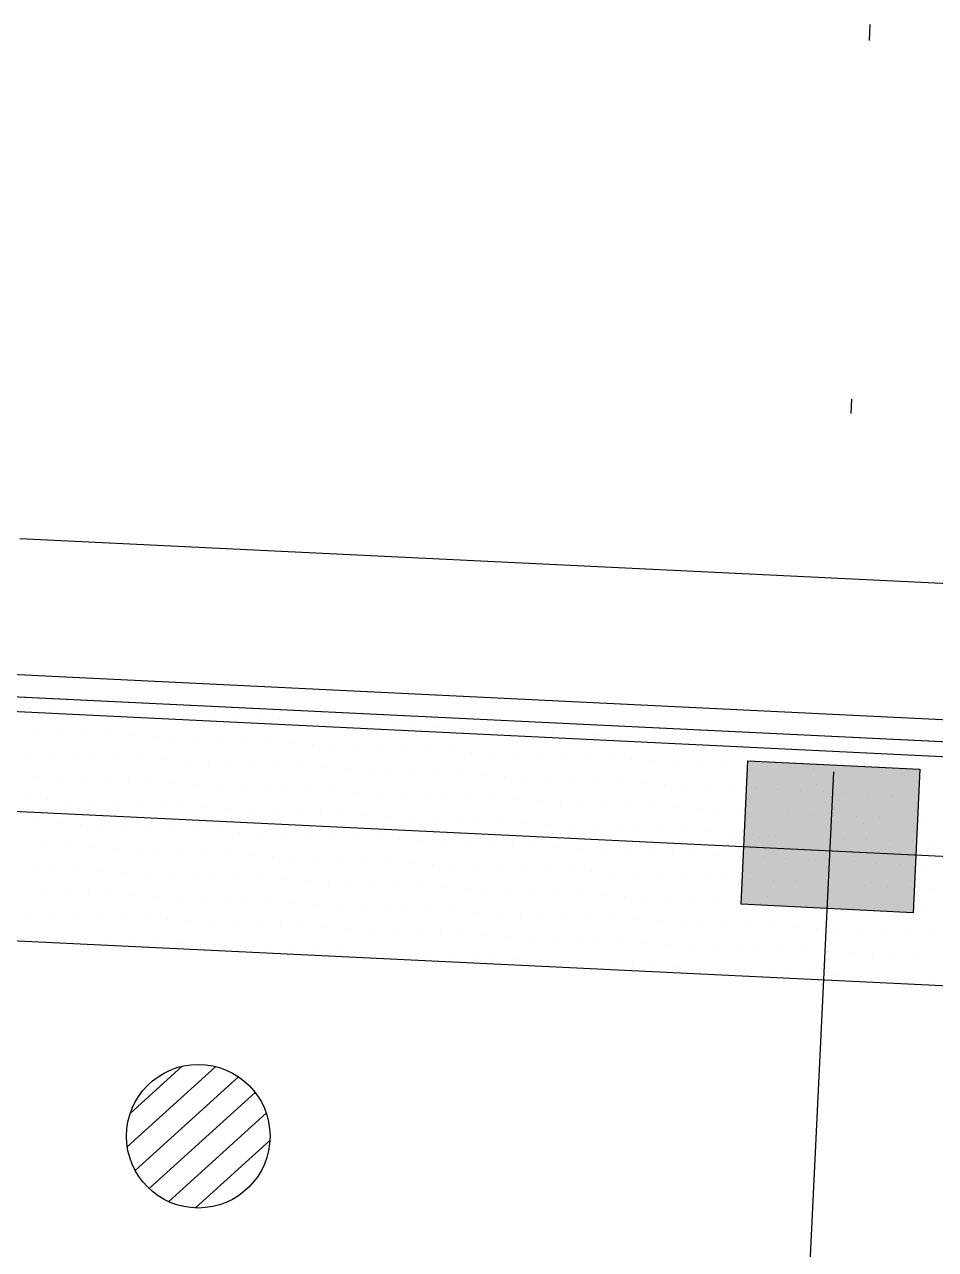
# Model space of a CAD drawing. Header units: millimetres. Extents: x 400392 to 401186, y 4543812 to 4544115.
# Drawn here: x 400746.85 to 400753.2, y 4543862.64 to 4543871.17 of the extents above; entities that cross this region are included whole.
import ezdxf
from ezdxf.enums import TextEntityAlignment as Align

# ---------------------------------------------------------------- set-up
doc = ezdxf.new("R2010")
doc.units = ezdxf.units.MM
doc.linetypes.add('AKS', pattern=[3, 2.5, -0.25, 0, -0.25])
doc.linetypes.add('UUC-ST-KAL-I05-101-U-000$0$ACAD_ISO05W100', pattern=[33, 24, -3, 0, -3, 0, -3])
for name, color, linetype in [('aks prota', 2, 'AKS'), ('kiriş prota', 6, 'Continuous'), ('kolon prota', 1, 'Continuous'), ('kolon tarama prota', 252, 'Continuous'), ('perde prota', 1, 'Continuous'), ('UUC-ST-KAL-I05-101-U-000$0$st_s_su tutucu', 2, 'Continuous')]:
    doc.layers.add(name, color=color, linetype=linetype)
doc.layers.add('PRT-Geo-Pile_100', color=101, linetype='Continuous', lineweight=30)
doc.layers.add('PRT-Geo-Pile_No.', color=151, linetype='Continuous', lineweight=25)
doc.styles.add('prt-kd-kot', font='Arial.ttf')

# ---------------------------------------------------------------- blocks, each defined once
blk = doc.blocks.new('*U96')
at = {"layer": 'PRT-Geo-Pile_100'}
blk.add_circle((0, 0), 0.5, dxfattribs=at)
at = {"layer": 'PRT-Geo-Pile_No.', "style": 'prt-kd-kot'}
blk.add_attdef('Kazık_No:', text='', height=0.25, rotation=90, dxfattribs=at).set_placement((-0.2191, -0.769), align=Align.MIDDLE_LEFT)

msp = doc.modelspace()

# ---------------------------------------------------------------- hatches: boundary and pattern name
at = {"layer": 'kolon tarama prota'}
h = msp.add_hatch(color=256, dxfattribs=at)
h.dxf.hatch_style = 1
h.paths.add_polyline_path([(400751.88974, 4543866.04211), (400753.08834, 4543865.984), (400753.03991, 4543864.98518), (400751.84132, 4543865.04329)])
at = {"layer": 'kolon tarama prota', "transparency": 33554687}
h = msp.add_hatch(dxfattribs=at)
h.set_pattern_fill('ANSI31', color=256, scale=0.05, angle=-2.7757)
h.set_pattern_definition([(42.2243, (399168.25274, 4543786.45995), (-0.106685511, 0.117557493), [])])
edge = h.paths.add_edge_path()
edge.add_arc((400748.05979, 4543863.42853), 0.5, -2.7757, 357.2243)

# ---------------------------------------------------------------- linework, layer by layer
at = {"layer": 'aks prota', "ltscale": 10}
for p, q in [((400751.27806, 4543840.99435), (400752.74108, 4543871.17031)), ((400771.78715, 4543866.37895), (400737.36069, 4543868.04805)), ((400771.69514, 4543864.48118), (400737.26668, 4543866.15038))]:
    msp.add_line(p, q, dxfattribs=at)
at = {"layer": 'kiriş prota'}
for p, q in [((400741.71147, 4543866.73584), (400767.91966, 4543865.46516)), ((400767.83732, 4543863.76717), (400741.62912, 4543865.03785))]:
    msp.add_line(p, q, dxfattribs=at)
at = {"layer": 'kolon prota', "color": 1}
for p, q in [((400751.84132, 4543865.04329), (400751.88974, 4543866.04211)), ((400751.88974, 4543866.04211), (400753.08834, 4543865.984)), ((400753.08834, 4543865.984), (400753.03991, 4543864.98518)), ((400753.03991, 4543864.98518), (400751.84132, 4543865.04329))]:
    msp.add_line(p, q, dxfattribs=at)
at = {"layer": 'kolon tarama prota', "color": 2, "linetype": 'Continuous', "transparency": 33554687}
for p, q in [((400746.88099, 4543866.41215), (400746.88099, 4543866.41215)), ((400747.03955, 4543866.40447), (400747.03955, 4543866.40447)), ((400747.19812, 4543866.39678), (400747.19812, 4543866.39678)), ((400747.35668, 4543866.38909), (400747.35668, 4543866.38909)), ((400747.51525, 4543866.3814), (400747.51525, 4543866.3814)), ((400747.67381, 4543866.37372), (400747.67381, 4543866.37372)), ((400747.83237, 4543866.36603), (400747.83237, 4543866.36603)), ((400747.99094, 4543866.35834), (400747.99094, 4543866.35834)), ((400748.1495, 4543866.35065), (400748.1495, 4543866.35065)), ((400748.30806, 4543866.34297), (400748.30806, 4543866.34297)), ((400748.46663, 4543866.33528), (400748.46663, 4543866.33528)), ((400748.62519, 4543866.32759), (400748.62519, 4543866.32759)), ((400746.95259, 4543866.24975), (400746.95259, 4543866.24975)), ((400747.11115, 4543866.24206), (400747.11115, 4543866.24206)), ((400748.78376, 4543866.3199), (400748.78376, 4543866.3199)), ((400748.94232, 4543866.31222), (400748.94232, 4543866.31222)), ((400749.10088, 4543866.30453), (400749.10088, 4543866.30453)), ((400749.25945, 4543866.29684), (400749.25945, 4543866.29684)), ((400749.41801, 4543866.28915), (400749.41801, 4543866.28915)), ((400749.57657, 4543866.28146), (400749.57657, 4543866.28146)), ((400749.73514, 4543866.27378), (400749.73514, 4543866.27378)), ((400749.8937, 4543866.26609), (400749.8937, 4543866.26609)), ((400750.05227, 4543866.2584), (400750.05227, 4543866.2584)), ((400750.21083, 4543866.25071), (400750.21083, 4543866.25071)), ((400750.36939, 4543866.24303), (400750.36939, 4543866.24303)), ((400747.26971, 4543866.23437), (400747.26971, 4543866.23437)), ((400747.42828, 4543866.22668), (400747.42828, 4543866.22668)), ((400747.58684, 4543866.219), (400747.58684, 4543866.219)), ((400747.7454, 4543866.21131), (400747.7454, 4543866.21131)), ((400747.90397, 4543866.20362), (400747.90397, 4543866.20362)), ((400748.06253, 4543866.19593), (400748.06253, 4543866.19593)), ((400748.2211, 4543866.18825), (400748.2211, 4543866.18825)), ((400748.37966, 4543866.18056), (400748.37966, 4543866.18056)), ((400748.53822, 4543866.17287), (400748.53822, 4543866.17287)), ((400748.69679, 4543866.16518), (400748.69679, 4543866.16518)), ((400748.85535, 4543866.1575), (400748.85535, 4543866.1575)), ((400750.52796, 4543866.23534), (400750.52796, 4543866.23534)), ((400750.68652, 4543866.22765), (400750.68652, 4543866.22765)), ((400750.84508, 4543866.21996), (400750.84508, 4543866.21996)), ((400751.00365, 4543866.21228), (400751.00365, 4543866.21228)), ((400751.16221, 4543866.20459), (400751.16221, 4543866.20459)), ((400751.32078, 4543866.1969), (400751.32078, 4543866.1969)), ((400751.47934, 4543866.18921), (400751.47934, 4543866.18921)), ((400751.6379, 4543866.18153), (400751.6379, 4543866.18153)), ((400751.79647, 4543866.17384), (400751.79647, 4543866.17384)), ((400751.95503, 4543866.16615), (400751.95503, 4543866.16615)), ((400752.11359, 4543866.15846), (400752.11359, 4543866.15846)), ((400746.86562, 4543866.09503), (400746.86562, 4543866.09503)), ((400747.02418, 4543866.08734), (400747.02418, 4543866.08734)), ((400747.18274, 4543866.07965), (400747.18274, 4543866.07965)), ((400747.34131, 4543866.07196), (400747.34131, 4543866.07196)), ((400749.01391, 4543866.14981), (400749.01391, 4543866.14981)), ((400749.17248, 4543866.14212), (400749.17248, 4543866.14212)), ((400749.33104, 4543866.13443), (400749.33104, 4543866.13443)), ((400749.48961, 4543866.12674), (400749.48961, 4543866.12674)), ((400749.64817, 4543866.11906), (400749.64817, 4543866.11906)), ((400749.80673, 4543866.11137), (400749.80673, 4543866.11137)), ((400749.9653, 4543866.10368), (400749.9653, 4543866.10368)), ((400750.12386, 4543866.09599), (400750.12386, 4543866.09599)), ((400750.28242, 4543866.08831), (400750.28242, 4543866.08831)), ((400750.44099, 4543866.08062), (400750.44099, 4543866.08062)), ((400750.59955, 4543866.07293), (400750.59955, 4543866.07293)), ((400752.27216, 4543866.15077), (400752.27216, 4543866.15077)), ((400752.43072, 4543866.14309), (400752.43072, 4543866.14309)), ((400752.58929, 4543866.1354), (400752.58929, 4543866.1354)), ((400752.74785, 4543866.12771), (400752.74785, 4543866.12771)), ((400752.90641, 4543866.12002), (400752.90641, 4543866.12002)), ((400753.06498, 4543866.11234), (400753.06498, 4543866.11234)), ((400747.49987, 4543866.06428), (400747.49987, 4543866.06428)), ((400747.65843, 4543866.05659), (400747.65843, 4543866.05659)), ((400747.817, 4543866.0489), (400747.817, 4543866.0489)), ((400747.97556, 4543866.04121), (400747.97556, 4543866.04121)), ((400748.13413, 4543866.03353), (400748.13413, 4543866.03353)), ((400748.29269, 4543866.02584), (400748.29269, 4543866.02584)), ((400748.45125, 4543866.01815), (400748.45125, 4543866.01815)), ((400748.60982, 4543866.01046), (400748.60982, 4543866.01046)), ((400748.76838, 4543866.00278), (400748.76838, 4543866.00278)), ((400748.92694, 4543865.99509), (400748.92694, 4543865.99509)), ((400749.08551, 4543865.9874), (400749.08551, 4543865.9874)), ((400750.75812, 4543866.06524), (400750.75812, 4543866.06524)), ((400750.91668, 4543866.05756), (400750.91668, 4543866.05756)), ((400751.07524, 4543866.04987), (400751.07524, 4543866.04987)), ((400751.23381, 4543866.04218), (400751.23381, 4543866.04218)), ((400751.39237, 4543866.03449), (400751.39237, 4543866.03449)), ((400751.55093, 4543866.02681), (400751.55093, 4543866.02681)), ((400751.7095, 4543866.01912), (400751.7095, 4543866.01912)), ((400751.86806, 4543866.01143), (400751.86806, 4543866.01143)), ((400752.02662, 4543866.00374), (400752.02662, 4543866.00374)), ((400752.18519, 4543865.99605), (400752.18519, 4543865.99605)), ((400752.34375, 4543865.98837), (400752.34375, 4543865.98837)), ((400746.93721, 4543865.93262), (400746.93721, 4543865.93262)), ((400747.09577, 4543865.92493), (400747.09577, 4543865.92493)), ((400747.25434, 4543865.91724), (400747.25434, 4543865.91724)), ((400747.4129, 4543865.90956), (400747.4129, 4543865.90956)), ((400747.57146, 4543865.90187), (400747.57146, 4543865.90187)), ((400749.24407, 4543865.97971), (400749.24407, 4543865.97971)), ((400749.40264, 4543865.97202), (400749.40264, 4543865.97202)), ((400749.5612, 4543865.96434), (400749.5612, 4543865.96434)), ((400749.71976, 4543865.95665), (400749.71976, 4543865.95665)), ((400749.87833, 4543865.94896), (400749.87833, 4543865.94896)), ((400750.03689, 4543865.94127), (400750.03689, 4543865.94127)), ((400750.19545, 4543865.93359), (400750.19545, 4543865.93359)), ((400750.35402, 4543865.9259), (400750.35402, 4543865.9259)), ((400750.51258, 4543865.91821), (400750.51258, 4543865.91821)), ((400750.67115, 4543865.91052), (400750.67115, 4543865.91052)), ((400750.82971, 4543865.90284), (400750.82971, 4543865.90284)), ((400752.50232, 4543865.98068), (400752.50232, 4543865.98068)), ((400752.66088, 4543865.97299), (400752.66088, 4543865.97299)), ((400752.81944, 4543865.9653), (400752.81944, 4543865.9653)), ((400752.97801, 4543865.95762), (400752.97801, 4543865.95762)), ((400753.13657, 4543865.94993), (400753.13657, 4543865.94993)), ((400747.73003, 4543865.89418), (400747.73003, 4543865.89418)), ((400747.88859, 4543865.88649), (400747.88859, 4543865.88649)), ((400748.04716, 4543865.87881), (400748.04716, 4543865.87881)), ((400748.20572, 4543865.87112), (400748.20572, 4543865.87112)), ((400748.36428, 4543865.86343), (400748.36428, 4543865.86343)), ((400748.52285, 4543865.85574), (400748.52285, 4543865.85574)), ((400748.68141, 4543865.84806), (400748.68141, 4543865.84806)), ((400748.83997, 4543865.84037), (400748.83997, 4543865.84037)), ((400748.99854, 4543865.83268), (400748.99854, 4543865.83268)), ((400749.1571, 4543865.82499), (400749.1571, 4543865.82499)), ((400749.31567, 4543865.81731), (400749.31567, 4543865.81731)), ((400750.98827, 4543865.89515), (400750.98827, 4543865.89515)), ((400751.14684, 4543865.88746), (400751.14684, 4543865.88746)), ((400751.3054, 4543865.87977), (400751.3054, 4543865.87977)), ((400751.46396, 4543865.87209), (400751.46396, 4543865.87209)), ((400751.62253, 4543865.8644), (400751.62253, 4543865.8644)), ((400751.78109, 4543865.85671), (400751.78109, 4543865.85671)), ((400751.93966, 4543865.84902), (400751.93966, 4543865.84902)), ((400752.09822, 4543865.84133), (400752.09822, 4543865.84133)), ((400752.25678, 4543865.83365), (400752.25678, 4543865.83365)), ((400752.41535, 4543865.82596), (400752.41535, 4543865.82596)), ((400752.57391, 4543865.81827), (400752.57391, 4543865.81827)), ((400746.85024, 4543865.7779), (400746.85024, 4543865.7779)), ((400747.0088, 4543865.77021), (400747.0088, 4543865.77021)), ((400747.16737, 4543865.76252), (400747.16737, 4543865.76252)), ((400747.32593, 4543865.75484), (400747.32593, 4543865.75484)), ((400747.4845, 4543865.74715), (400747.4845, 4543865.74715)), ((400747.64306, 4543865.73946), (400747.64306, 4543865.73946)), ((400747.80162, 4543865.73177), (400747.80162, 4543865.73177)), ((400749.47423, 4543865.80962), (400749.47423, 4543865.80962)), ((400749.63279, 4543865.80193), (400749.63279, 4543865.80193)), ((400749.79136, 4543865.79424), (400749.79136, 4543865.79424)), ((400749.94992, 4543865.78655), (400749.94992, 4543865.78655)), ((400750.10848, 4543865.77887), (400750.10848, 4543865.77887)), ((400750.26705, 4543865.77118), (400750.26705, 4543865.77118)), ((400750.42561, 4543865.76349), (400750.42561, 4543865.76349)), ((400750.58418, 4543865.7558), (400750.58418, 4543865.7558)), ((400750.74274, 4543865.74812), (400750.74274, 4543865.74812)), ((400750.9013, 4543865.74043), (400750.9013, 4543865.74043)), ((400751.05987, 4543865.73274), (400751.05987, 4543865.73274)), ((400752.73247, 4543865.81058), (400752.73247, 4543865.81058)), ((400752.89104, 4543865.8029), (400752.89104, 4543865.8029)), ((400753.0496, 4543865.79521), (400753.0496, 4543865.79521)), ((400747.96019, 4543865.72409), (400747.96019, 4543865.72409)), ((400748.11875, 4543865.7164), (400748.11875, 4543865.7164)), ((400748.27731, 4543865.70871), (400748.27731, 4543865.70871)), ((400748.43588, 4543865.70102), (400748.43588, 4543865.70102)), ((400748.59444, 4543865.69334), (400748.59444, 4543865.69334)), ((400748.75301, 4543865.68565), (400748.75301, 4543865.68565)), ((400748.91157, 4543865.67796), (400748.91157, 4543865.67796)), ((400749.07013, 4543865.67027), (400749.07013, 4543865.67027)), ((400749.2287, 4543865.66259), (400749.2287, 4543865.66259)), ((400749.38726, 4543865.6549), (400749.38726, 4543865.6549)), ((400749.54582, 4543865.64721), (400749.54582, 4543865.64721)), ((400751.21843, 4543865.72505), (400751.21843, 4543865.72505)), ((400751.37699, 4543865.71737), (400751.37699, 4543865.71737)), ((400751.53556, 4543865.70968), (400751.53556, 4543865.70968)), ((400751.69412, 4543865.70199), (400751.69412, 4543865.70199)), ((400751.85269, 4543865.6943), (400751.85269, 4543865.6943)), ((400752.01125, 4543865.68661), (400752.01125, 4543865.68661)), ((400752.16981, 4543865.67893), (400752.16981, 4543865.67893)), ((400752.32838, 4543865.67124), (400752.32838, 4543865.67124)), ((400752.48694, 4543865.66355), (400752.48694, 4543865.66355)), ((400752.6455, 4543865.65586), (400752.6455, 4543865.65586)), ((400752.80407, 4543865.64818), (400752.80407, 4543865.64818)), ((400746.92183, 4543865.61549), (400746.92183, 4543865.61549)), ((400747.0804, 4543865.6078), (400747.0804, 4543865.6078)), ((400747.23896, 4543865.60012), (400747.23896, 4543865.60012)), ((400747.39753, 4543865.59243), (400747.39753, 4543865.59243)), ((400747.55609, 4543865.58474), (400747.55609, 4543865.58474)), ((400747.71465, 4543865.57705), (400747.71465, 4543865.57705)), ((400747.87322, 4543865.56937), (400747.87322, 4543865.56937)), ((400748.03178, 4543865.56168), (400748.03178, 4543865.56168)), ((400749.70439, 4543865.63952), (400749.70439, 4543865.63952)), ((400749.86295, 4543865.63183), (400749.86295, 4543865.63183)), ((400750.02152, 4543865.62415), (400750.02152, 4543865.62415)), ((400750.18008, 4543865.61646), (400750.18008, 4543865.61646)), ((400750.33864, 4543865.60877), (400750.33864, 4543865.60877)), ((400750.49721, 4543865.60108), (400750.49721, 4543865.60108)), ((400750.65577, 4543865.5934), (400750.65577, 4543865.5934)), ((400750.81433, 4543865.58571), (400750.81433, 4543865.58571)), ((400750.9729, 4543865.57802), (400750.9729, 4543865.57802)), ((400751.13146, 4543865.57033), (400751.13146, 4543865.57033)), ((400751.29003, 4543865.56265), (400751.29003, 4543865.56265)), ((400752.96263, 4543865.64049), (400752.96263, 4543865.64049)), ((400753.1212, 4543865.6328), (400753.1212, 4543865.6328)), ((400748.19034, 4543865.55399), (400748.19034, 4543865.55399)), ((400748.34891, 4543865.5463), (400748.34891, 4543865.5463)), ((400748.50747, 4543865.53862), (400748.50747, 4543865.53862)), ((400748.66604, 4543865.53093), (400748.66604, 4543865.53093)), ((400748.8246, 4543865.52324), (400748.8246, 4543865.52324)), ((400748.98316, 4543865.51555), (400748.98316, 4543865.51555)), ((400749.14173, 4543865.50787), (400749.14173, 4543865.50787)), ((400749.30029, 4543865.50018), (400749.30029, 4543865.50018)), ((400749.45885, 4543865.49249), (400749.45885, 4543865.49249)), ((400749.61742, 4543865.4848), (400749.61742, 4543865.4848)), ((400749.77598, 4543865.47711), (400749.77598, 4543865.47711)), ((400751.44859, 4543865.55496), (400751.44859, 4543865.55496)), ((400751.60715, 4543865.54727), (400751.60715, 4543865.54727)), ((400751.76572, 4543865.53958), (400751.76572, 4543865.53958)), ((400751.92428, 4543865.53189), (400751.92428, 4543865.53189)), ((400752.08284, 4543865.52421), (400752.08284, 4543865.52421)), ((400752.24141, 4543865.51652), (400752.24141, 4543865.51652)), ((400752.39997, 4543865.50883), (400752.39997, 4543865.50883)), ((400752.55854, 4543865.50114), (400752.55854, 4543865.50114)), ((400752.7171, 4543865.49346), (400752.7171, 4543865.49346)), ((400752.87566, 4543865.48577), (400752.87566, 4543865.48577)), ((400753.03423, 4543865.47808), (400753.03423, 4543865.47808)), ((400746.99343, 4543865.45308), (400746.99343, 4543865.45308)), ((400747.15199, 4543865.4454), (400747.15199, 4543865.4454)), ((400747.31056, 4543865.43771), (400747.31056, 4543865.43771)), ((400747.46912, 4543865.43002), (400747.46912, 4543865.43002)), ((400747.62768, 4543865.42233), (400747.62768, 4543865.42233)), ((400747.78625, 4543865.41465), (400747.78625, 4543865.41465)), ((400747.94481, 4543865.40696), (400747.94481, 4543865.40696)), ((400748.10337, 4543865.39927), (400748.10337, 4543865.39927)), ((400748.26194, 4543865.39158), (400748.26194, 4543865.39158)), ((400749.93455, 4543865.46943), (400749.93455, 4543865.46943)), ((400750.09311, 4543865.46174), (400750.09311, 4543865.46174)), ((400750.25167, 4543865.45405), (400750.25167, 4543865.45405)), ((400750.41024, 4543865.44636), (400750.41024, 4543865.44636)), ((400750.5688, 4543865.43868), (400750.5688, 4543865.43868)), ((400750.72736, 4543865.43099), (400750.72736, 4543865.43099)), ((400750.88593, 4543865.4233), (400750.88593, 4543865.4233)), ((400751.04449, 4543865.41561), (400751.04449, 4543865.41561)), ((400751.20306, 4543865.40793), (400751.20306, 4543865.40793)), ((400751.36162, 4543865.40024), (400751.36162, 4543865.40024)), ((400751.52018, 4543865.39255), (400751.52018, 4543865.39255)), ((400753.19279, 4543865.47039), (400753.19279, 4543865.47039)), ((400748.4205, 4543865.3839), (400748.4205, 4543865.3839)), ((400748.57907, 4543865.37621), (400748.57907, 4543865.37621)), ((400748.73763, 4543865.36852), (400748.73763, 4543865.36852)), ((400748.89619, 4543865.36083), (400748.89619, 4543865.36083)), ((400749.05476, 4543865.35315), (400749.05476, 4543865.35315)), ((400749.21332, 4543865.34546), (400749.21332, 4543865.34546)), ((400749.37188, 4543865.33777), (400749.37188, 4543865.33777)), ((400749.53045, 4543865.33008), (400749.53045, 4543865.33008)), ((400749.68901, 4543865.32239), (400749.68901, 4543865.32239)), ((400749.84758, 4543865.31471), (400749.84758, 4543865.31471)), ((400750.00614, 4543865.30702), (400750.00614, 4543865.30702)), ((400751.67875, 4543865.38486), (400751.67875, 4543865.38486)), ((400751.83731, 4543865.37718), (400751.83731, 4543865.37718)), ((400751.99587, 4543865.36949), (400751.99587, 4543865.36949)), ((400752.15444, 4543865.3618), (400752.15444, 4543865.3618)), ((400752.313, 4543865.35411), (400752.313, 4543865.35411)), ((400752.47157, 4543865.34642), (400752.47157, 4543865.34642)), ((400752.63013, 4543865.33874), (400752.63013, 4543865.33874)), ((400752.78869, 4543865.33105), (400752.78869, 4543865.33105)), ((400752.94726, 4543865.32336), (400752.94726, 4543865.32336)), ((400753.10582, 4543865.31567), (400753.10582, 4543865.31567)), ((400746.90646, 4543865.29836), (400746.90646, 4543865.29836)), ((400747.06502, 4543865.29068), (400747.06502, 4543865.29068)), ((400747.22359, 4543865.28299), (400747.22359, 4543865.28299)), ((400747.38215, 4543865.2753), (400747.38215, 4543865.2753)), ((400747.54071, 4543865.26761), (400747.54071, 4543865.26761)), ((400747.69928, 4543865.25993), (400747.69928, 4543865.25993)), ((400747.85784, 4543865.25224), (400747.85784, 4543865.25224)), ((400748.01641, 4543865.24455), (400748.01641, 4543865.24455)), ((400748.17497, 4543865.23686), (400748.17497, 4543865.23686)), ((400748.33353, 4543865.22918), (400748.33353, 4543865.22918)), ((400748.4921, 4543865.22149), (400748.4921, 4543865.22149)), ((400750.1647, 4543865.29933), (400750.1647, 4543865.29933)), ((400750.32327, 4543865.29164), (400750.32327, 4543865.29164)), ((400750.48183, 4543865.28396), (400750.48183, 4543865.28396)), ((400750.64039, 4543865.27627), (400750.64039, 4543865.27627)), ((400750.79896, 4543865.26858), (400750.79896, 4543865.26858)), ((400750.95752, 4543865.26089), (400750.95752, 4543865.26089)), ((400751.11609, 4543865.25321), (400751.11609, 4543865.25321)), ((400751.27465, 4543865.24552), (400751.27465, 4543865.24552)), ((400751.43321, 4543865.23783), (400751.43321, 4543865.23783)), ((400751.59178, 4543865.23014), (400751.59178, 4543865.23014)), ((400751.75034, 4543865.22246), (400751.75034, 4543865.22246)), ((400746.97805, 4543865.13596), (400746.97805, 4543865.13596)), ((400748.65066, 4543865.2138), (400748.65066, 4543865.2138)), ((400748.80922, 4543865.20611), (400748.80922, 4543865.20611)), ((400748.96779, 4543865.19843), (400748.96779, 4543865.19843)), ((400749.12635, 4543865.19074), (400749.12635, 4543865.19074)), ((400749.28492, 4543865.18305), (400749.28492, 4543865.18305)), ((400749.44348, 4543865.17536), (400749.44348, 4543865.17536)), ((400749.60204, 4543865.16767), (400749.60204, 4543865.16767)), ((400749.76061, 4543865.15999), (400749.76061, 4543865.15999)), ((400749.91917, 4543865.1523), (400749.91917, 4543865.1523)), ((400750.07773, 4543865.14461), (400750.07773, 4543865.14461)), ((400750.2363, 4543865.13692), (400750.2363, 4543865.13692)), ((400751.9089, 4543865.21477), (400751.9089, 4543865.21477)), ((400752.06747, 4543865.20708), (400752.06747, 4543865.20708)), ((400752.22603, 4543865.19939), (400752.22603, 4543865.19939)), ((400752.3846, 4543865.1917), (400752.3846, 4543865.1917)), ((400752.54316, 4543865.18402), (400752.54316, 4543865.18402)), ((400752.70172, 4543865.17633), (400752.70172, 4543865.17633)), ((400752.86029, 4543865.16864), (400752.86029, 4543865.16864)), ((400753.01885, 4543865.16095), (400753.01885, 4543865.16095)), ((400753.17741, 4543865.15327), (400753.17741, 4543865.15327)), ((400747.13662, 4543865.12827), (400747.13662, 4543865.12827)), ((400747.29518, 4543865.12058), (400747.29518, 4543865.12058)), ((400747.45374, 4543865.11289), (400747.45374, 4543865.11289)), ((400747.61231, 4543865.10521), (400747.61231, 4543865.10521)), ((400747.77087, 4543865.09752), (400747.77087, 4543865.09752)), ((400747.92944, 4543865.08983), (400747.92944, 4543865.08983)), ((400748.088, 4543865.08214), (400748.088, 4543865.08214)), ((400748.24656, 4543865.07446), (400748.24656, 4543865.07446)), ((400748.40513, 4543865.06677), (400748.40513, 4543865.06677)), ((400748.56369, 4543865.05908), (400748.56369, 4543865.05908)), ((400748.72225, 4543865.05139), (400748.72225, 4543865.05139)), ((400750.39486, 4543865.12924), (400750.39486, 4543865.12924)), ((400750.55343, 4543865.12155), (400750.55343, 4543865.12155)), ((400750.71199, 4543865.11386), (400750.71199, 4543865.11386)), ((400750.87055, 4543865.10617), (400750.87055, 4543865.10617)), ((400751.02912, 4543865.09849), (400751.02912, 4543865.09849)), ((400751.18768, 4543865.0908), (400751.18768, 4543865.0908)), ((400751.34624, 4543865.08311), (400751.34624, 4543865.08311)), ((400751.50481, 4543865.07542), (400751.50481, 4543865.07542)), ((400751.66337, 4543865.06774), (400751.66337, 4543865.06774)), ((400751.82194, 4543865.06005), (400751.82194, 4543865.06005)), ((400751.9805, 4543865.05236), (400751.9805, 4543865.05236)), ((400746.89108, 4543864.98124), (400746.89108, 4543864.98124)), ((400747.04965, 4543864.97355), (400747.04965, 4543864.97355)), ((400747.20821, 4543864.96586), (400747.20821, 4543864.96586)), ((400748.88082, 4543865.04371), (400748.88082, 4543865.04371)), ((400749.03938, 4543865.03602), (400749.03938, 4543865.03602)), ((400749.19795, 4543865.02833), (400749.19795, 4543865.02833)), ((400749.35651, 4543865.02064), (400749.35651, 4543865.02064)), ((400749.51507, 4543865.01295), (400749.51507, 4543865.01295)), ((400749.67364, 4543865.00527), (400749.67364, 4543865.00527)), ((400749.8322, 4543864.99758), (400749.8322, 4543864.99758)), ((400749.99076, 4543864.98989), (400749.99076, 4543864.98989)), ((400750.14933, 4543864.9822), (400750.14933, 4543864.9822)), ((400750.30789, 4543864.97452), (400750.30789, 4543864.97452)), ((400750.46646, 4543864.96683), (400750.46646, 4543864.96683)), ((400752.13906, 4543865.04467), (400752.13906, 4543865.04467)), ((400752.29763, 4543865.03698), (400752.29763, 4543865.03698)), ((400752.45619, 4543865.0293), (400752.45619, 4543865.0293)), ((400752.61475, 4543865.02161), (400752.61475, 4543865.02161)), ((400752.77332, 4543865.01392), (400752.77332, 4543865.01392)), ((400752.93188, 4543865.00623), (400752.93188, 4543865.00623)), ((400753.09045, 4543864.99855), (400753.09045, 4543864.99855)), ((400747.36678, 4543864.95817), (400747.36678, 4543864.95817)), ((400747.52534, 4543864.95049), (400747.52534, 4543864.95049)), ((400747.6839, 4543864.9428), (400747.6839, 4543864.9428)), ((400747.84247, 4543864.93511), (400747.84247, 4543864.93511)), ((400748.00103, 4543864.92742), (400748.00103, 4543864.92742)), ((400748.15959, 4543864.91974), (400748.15959, 4543864.91974)), ((400748.31816, 4543864.91205), (400748.31816, 4543864.91205)), ((400748.47672, 4543864.90436), (400748.47672, 4543864.90436)), ((400748.63529, 4543864.89667), (400748.63529, 4543864.89667)), ((400748.79385, 4543864.88899), (400748.79385, 4543864.88899)), ((400748.95241, 4543864.8813), (400748.95241, 4543864.8813)), ((400750.62502, 4543864.95914), (400750.62502, 4543864.95914)), ((400750.78358, 4543864.95145), (400750.78358, 4543864.95145)), ((400750.94215, 4543864.94377), (400750.94215, 4543864.94377)), ((400751.10071, 4543864.93608), (400751.10071, 4543864.93608)), ((400751.25927, 4543864.92839), (400751.25927, 4543864.92839)), ((400751.41784, 4543864.9207), (400751.41784, 4543864.9207)), ((400751.5764, 4543864.91302), (400751.5764, 4543864.91302)), ((400751.73497, 4543864.90533), (400751.73497, 4543864.90533)), ((400751.89353, 4543864.89764), (400751.89353, 4543864.89764)), ((400752.05209, 4543864.88995), (400752.05209, 4543864.88995)), ((400752.21066, 4543864.88226), (400752.21066, 4543864.88226)), ((400746.96268, 4543864.81883), (400746.96268, 4543864.81883)), ((400747.12124, 4543864.81114), (400747.12124, 4543864.81114)), ((400747.27981, 4543864.80345), (400747.27981, 4543864.80345)), ((400747.43837, 4543864.79577), (400747.43837, 4543864.79577)), ((400749.11098, 4543864.87361), (400749.11098, 4543864.87361)), ((400749.26954, 4543864.86592), (400749.26954, 4543864.86592)), ((400749.4281, 4543864.85823), (400749.4281, 4543864.85823)), ((400749.58667, 4543864.85055), (400749.58667, 4543864.85055)), ((400749.74523, 4543864.84286), (400749.74523, 4543864.84286)), ((400749.9038, 4543864.83517), (400749.9038, 4543864.83517)), ((400750.06236, 4543864.82748), (400750.06236, 4543864.82748)), ((400750.22092, 4543864.8198), (400750.22092, 4543864.8198)), ((400750.37949, 4543864.81211), (400750.37949, 4543864.81211)), ((400750.53805, 4543864.80442), (400750.53805, 4543864.80442)), ((400750.69661, 4543864.79673), (400750.69661, 4543864.79673)), ((400752.36922, 4543864.87458), (400752.36922, 4543864.87458)), ((400752.52778, 4543864.86689), (400752.52778, 4543864.86689)), ((400752.68635, 4543864.8592), (400752.68635, 4543864.8592)), ((400752.84491, 4543864.85151), (400752.84491, 4543864.85151)), ((400753.00348, 4543864.84383), (400753.00348, 4543864.84383)), ((400753.16204, 4543864.83614), (400753.16204, 4543864.83614)), ((400747.59693, 4543864.78808), (400747.59693, 4543864.78808)), ((400747.7555, 4543864.78039), (400747.7555, 4543864.78039)), ((400747.91406, 4543864.7727), (400747.91406, 4543864.7727)), ((400748.07262, 4543864.76502), (400748.07262, 4543864.76502)), ((400748.23119, 4543864.75733), (400748.23119, 4543864.75733)), ((400748.38975, 4543864.74964), (400748.38975, 4543864.74964)), ((400748.54832, 4543864.74195), (400748.54832, 4543864.74195)), ((400748.70688, 4543864.73427), (400748.70688, 4543864.73427)), ((400748.86544, 4543864.72658), (400748.86544, 4543864.72658)), ((400749.02401, 4543864.71889), (400749.02401, 4543864.71889)), ((400749.18257, 4543864.7112), (400749.18257, 4543864.7112)), ((400750.85518, 4543864.78905), (400750.85518, 4543864.78905)), ((400751.01374, 4543864.78136), (400751.01374, 4543864.78136)), ((400751.17231, 4543864.77367), (400751.17231, 4543864.77367)), ((400751.33087, 4543864.76598), (400751.33087, 4543864.76598)), ((400751.48943, 4543864.7583), (400751.48943, 4543864.7583)), ((400751.648, 4543864.75061), (400751.648, 4543864.75061)), ((400751.80656, 4543864.74292), (400751.80656, 4543864.74292)), ((400751.96512, 4543864.73523), (400751.96512, 4543864.73523)), ((400752.12369, 4543864.72754), (400752.12369, 4543864.72754)), ((400752.28225, 4543864.71986), (400752.28225, 4543864.71986)), ((400752.44082, 4543864.71217), (400752.44082, 4543864.71217)), ((400749.34113, 4543864.70351), (400749.34113, 4543864.70351)), ((400749.4997, 4543864.69583), (400749.4997, 4543864.69583)), ((400749.65826, 4543864.68814), (400749.65826, 4543864.68814)), ((400749.81683, 4543864.68045), (400749.81683, 4543864.68045)), ((400749.97539, 4543864.67276), (400749.97539, 4543864.67276)), ((400750.13395, 4543864.66508), (400750.13395, 4543864.66508)), ((400750.29252, 4543864.65739), (400750.29252, 4543864.65739)), ((400750.45108, 4543864.6497), (400750.45108, 4543864.6497)), ((400750.60964, 4543864.64201), (400750.60964, 4543864.64201)), ((400750.76821, 4543864.63433), (400750.76821, 4543864.63433)), ((400750.92677, 4543864.62664), (400750.92677, 4543864.62664)), ((400752.59938, 4543864.70448), (400752.59938, 4543864.70448)), ((400752.75794, 4543864.69679), (400752.75794, 4543864.69679)), ((400752.91651, 4543864.68911), (400752.91651, 4543864.68911)), ((400753.07507, 4543864.68142), (400753.07507, 4543864.68142)), ((400751.08534, 4543864.61895), (400751.08534, 4543864.61895)), ((400751.2439, 4543864.61126), (400751.2439, 4543864.61126)), ((400751.40246, 4543864.60358), (400751.40246, 4543864.60358)), ((400751.56103, 4543864.59589), (400751.56103, 4543864.59589)), ((400751.71959, 4543864.5882), (400751.71959, 4543864.5882)), ((400751.87815, 4543864.58051), (400751.87815, 4543864.58051)), ((400752.03672, 4543864.57282), (400752.03672, 4543864.57282)), ((400752.19528, 4543864.56514), (400752.19528, 4543864.56514)), ((400752.35385, 4543864.55745), (400752.35385, 4543864.55745)), ((400752.51241, 4543864.54976), (400752.51241, 4543864.54976)), ((400752.67097, 4543864.54207), (400752.67097, 4543864.54207)), ((400752.82954, 4543864.53439), (400752.82954, 4543864.53439)), ((400752.9881, 4543864.5267), (400752.9881, 4543864.5267)), ((400753.14666, 4543864.51901), (400753.14666, 4543864.51901))]:
    msp.add_line(p, q, dxfattribs=at)
at = {"layer": 'perde prota'}
msp.add_line((400742.91008, 4543866.67771), (400766.72105, 4543865.52328), dxfattribs=at)
at = {"layer": 'UUC-ST-KAL-I05-101-U-000$0$st_s_su tutucu', "linetype": 'UUC-ST-KAL-I05-101-U-000$0$ACAD_ISO05W100'}
for p, q in [((400741.9844, 4543866.87663), (400767.66182, 4543865.63233)), ((400767.64923, 4543865.37263), (400741.97181, 4543866.61693))]:
    msp.add_line(p, q, dxfattribs=at)

# ---------------------------------------------------------------- block references
at = {"layer": 'kolon tarama prota', "transparency": 33554687, "rotation": 267.2255000308423}
msp.add_blockref('*U96', (400748.0598, 4543863.42853), dxfattribs=at)

doc.saveas('drawing.dxf')
